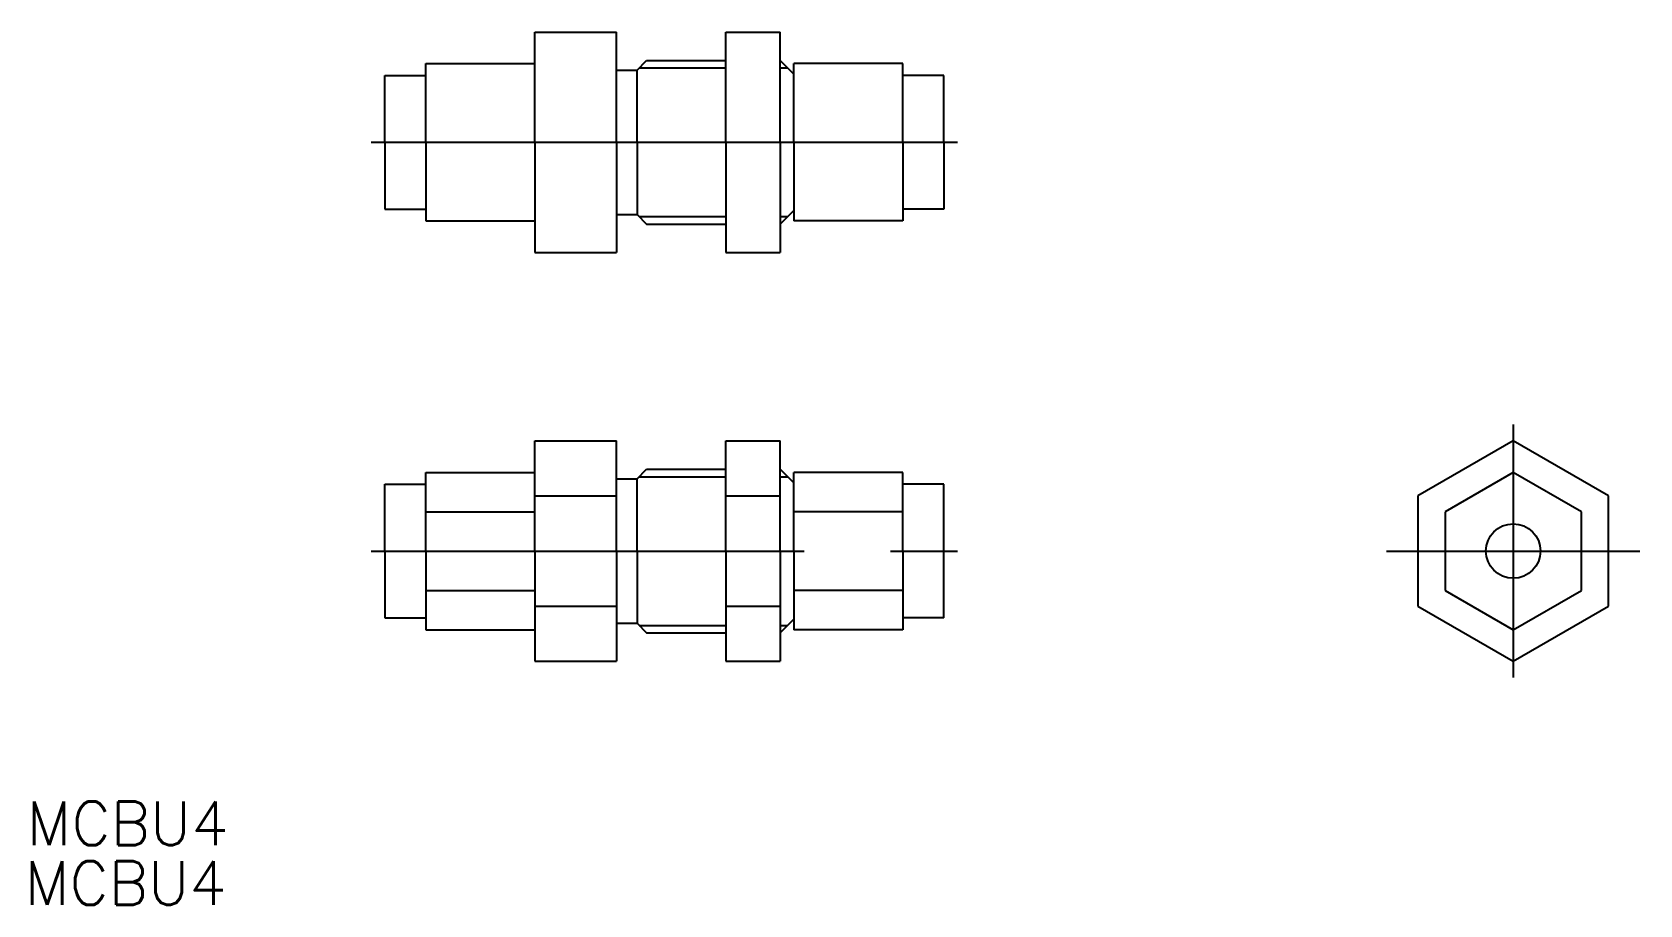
# Model space of a CAD drawing. Extents: x -27 to 91, y -56 to 8.
import ezdxf

# ---------------------------------------------------------------- set-up
doc = ezdxf.new("R2010")
doc.units = 0
doc.linetypes.add('CENTER', pattern=[50.8, 31.75, -6.35, 6.35, -6.35])
doc.layers.get('0').update_dxf_attribs({"linetype": 'CONTINUOUS'})
doc.layers.add('CENTER', color=1, linetype='CENTER')
doc.styles.get("Standard").update_dxf_attribs({"font": 'txt.shx', "bigfont": '@extfont2.shx'})

msp = doc.modelspace()

# ---------------------------------------------------------------- linework, layer by layer
at = {"color": 255, "linetype": 'CONTINUOUS'}
for p, q in [((9.918009, 0), (9.918009, 8.082904)), ((9.918009, 8.082904), (15.918009, 8.082904)), ((15.918009, 0), (15.918009, 8.082904)), ((23.918009, 0), (23.918009, 8.082904)), ((23.918009, 8.082904), (27.918009, 8.082904)), ((27.918009, 0), (27.918009, 8.082904)), ((17.418009, 5.3), (18.118009, 6)), ((18.118009, 6), (23.918009, 6)), ((28.918009, 5), (27.918009, 6)), ((-1.081991, 0), (-1.081991, 4.9)), ((-1.081991, 4.9), (1.918009, 4.9)), ((1.918009, 0), (1.918009, 5.773503)), ((1.918009, 5.773503), (9.918009, 5.773503)), ((15.918009, 5.3), (17.418009, 5.3)), ((17.418009, 0), (17.418009, 5.3)), ((28.918009, 0), (28.918009, 5.773503)), ((36.918009, 5.773503), (28.918009, 5.773503)), ((36.918009, 0), (36.918009, 5.773503)), ((39.918009, 4.9), (36.918009, 4.9)), ((39.918009, 0), (39.918009, 4.9)), ((-1.081991, 0), (-1.081991, -4.9)), ((1.918009, 0), (9.918009, 0)), ((1.918009, 0), (1.918009, -5.773503)), ((9.918009, 0), (15.918009, 0)), ((9.918009, 0), (9.918009, -8.082904)), ((15.918009, 0), (15.918009, -8.082904)), ((17.418009, 0), (17.418009, -5.3)), ((23.918009, 0), (27.918009, 0)), ((23.918009, 0), (23.918009, -8.082904)), ((27.918009, 0), (27.918009, -8.082904)), ((28.918009, 0), (36.918009, 0)), ((28.918009, 0), (28.918009, -5.773503)), ((36.918009, 0), (36.918009, -5.773503)), ((39.918009, 0), (39.918009, -4.9)), ((-1.081991, -4.9), (1.918009, -4.9)), ((1.918009, -5.773503), (9.918009, -5.773503)), ((15.918009, -5.3), (17.418009, -5.3)), ((17.418009, -5.3), (18.118009, -6)), ((28.918009, -5), (27.918009, -6)), ((36.918009, -5.773503), (28.918009, -5.773503)), ((39.918009, -4.9), (36.918009, -4.9)), ((18.118009, -6), (23.918009, -6)), ((9.918009, -8.082904), (15.918009, -8.082904)), ((23.918009, -8.082904), (27.918009, -8.082904)), ((9.918009, -21.917096), (15.918009, -21.917096)), ((9.918009, -30), (9.918009, -21.917096)), ((15.918009, -30), (15.918009, -21.917096)), ((23.918009, -21.917096), (27.918009, -21.917096)), ((23.918009, -30), (23.918009, -21.917096)), ((27.918009, -30), (27.918009, -21.917096)), ((81.697358, -21.917096), (74.697358, -25.958548)), ((88.697358, -25.958548), (81.697358, -21.917096)), ((1.918009, -24.226497), (9.918009, -24.226497)), ((1.918009, -30), (1.918009, -24.226497)), ((15.918009, -24.7), (17.418009, -24.7)), ((17.418009, -24.7), (18.118009, -24)), ((17.418009, -30), (17.418009, -24.7)), ((18.118009, -24), (23.918009, -24)), ((28.918009, -25), (27.918009, -24)), ((36.918009, -24.226497), (28.918009, -24.226497)), ((28.918009, -30), (28.918009, -24.226497)), ((36.918009, -30), (36.918009, -24.226497)), ((81.697358, -24.226497), (76.697358, -27.113249)), ((86.697358, -27.113249), (81.697358, -24.226497)), ((-1.081991, -25.1), (1.918009, -25.1)), ((-1.081991, -30), (-1.081991, -25.1)), ((39.918009, -25.1), (36.918009, -25.1)), ((39.918009, -34.9), (39.918009, -25.1)), ((1.918009, -27.113249), (9.918009, -27.113249)), ((9.918009, -25.958548), (15.918009, -25.958548)), ((23.918009, -25.958548), (27.918009, -25.958548)), ((36.918009, -27.113249), (28.918009, -27.113249)), ((74.697358, -25.958548), (74.697358, -34.041452)), ((76.697358, -27.113249), (76.697358, -32.886751)), ((86.697358, -32.886751), (86.697358, -27.113249)), ((88.697358, -34.041452), (88.697358, -25.958548)), ((-1.081991, -30), (-1.081991, -34.9)), ((1.918009, -30), (1.918009, -35.773503)), ((9.918009, -30), (9.918009, -38.082904)), ((15.918009, -30), (15.918009, -38.082904)), ((17.418009, -30), (17.418009, -35.3)), ((23.918009, -30), (23.918009, -38.082904)), ((27.918009, -30), (27.918009, -38.082904)), ((28.918009, -30), (28.918009, -35.773503)), ((36.918009, -30), (36.918009, -35.773503)), ((1.918009, -32.886751), (9.918009, -32.886751)), ((36.918009, -32.886751), (28.918009, -32.886751)), ((76.697358, -32.886751), (81.697358, -35.773503)), ((81.697358, -35.773503), (86.697358, -32.886751)), ((9.918009, -34.041452), (15.918009, -34.041452)), ((23.918009, -34.041452), (27.918009, -34.041452)), ((74.697358, -34.041452), (81.697358, -38.082904)), ((81.697358, -38.082904), (88.697358, -34.041452)), ((-1.081991, -34.9), (1.918009, -34.9)), ((15.918009, -35.3), (17.418009, -35.3)), ((17.418009, -35.3), (18.118009, -36)), ((28.918009, -35), (27.918009, -36)), ((39.918009, -34.9), (36.918009, -34.9)), ((1.918009, -35.773503), (9.918009, -35.773503)), ((18.118009, -36), (23.918009, -36)), ((36.918009, -35.773503), (28.918009, -35.773503)), ((9.918009, -38.082904), (15.918009, -38.082904)), ((23.918009, -38.082904), (27.918009, -38.082904))]:
    msp.add_line(p, q, dxfattribs=at)
at = {"color": 3, "linetype": 'CONTINUOUS'}
for p, q in [((17.576509, 5.4585), (23.918009, 5.4585)), ((27.918009, 5.4585), (28.459509, 5.4585)), ((17.576509, -5.4585), (23.918009, -5.4585)), ((27.918009, -5.4585), (28.459509, -5.4585)), ((17.576509, -24.5415), (23.918009, -24.5415)), ((27.918009, -24.5415), (28.459509, -24.5415)), ((17.576509, -35.4585), (23.918009, -35.4585)), ((27.918009, -35.4585), (28.459509, -35.4585))]:
    msp.add_line(p, q, dxfattribs=at)
at = {"color": 255, "linetype": 'CONTINUOUS'}
msp.add_circle((81.697358, -30), 2, dxfattribs=at)
at = {"layer": 'CENTER', "color": 1, "linetype": 'CENTER'}
for p, q in [((-2.081991, 0), (40.916177, 0)), ((81.697358, -20.711502), (81.697358, -39.288498)), ((-2.081991, -30), (40.916177, -30)), ((72.40886, -30), (90.985855, -30))]:
    msp.add_line(p, q, dxfattribs=at)

# ---------------------------------------------------------------- texts
at = {"linetype": 'CONTINUOUS'}
for p in [(-27.371359, -51.584613), (-27.512769, -55.966452)]:
    msp.add_text('MCBU4', height=3.2, dxfattribs=at).set_placement(p)

doc.saveas('drawing.dxf')
